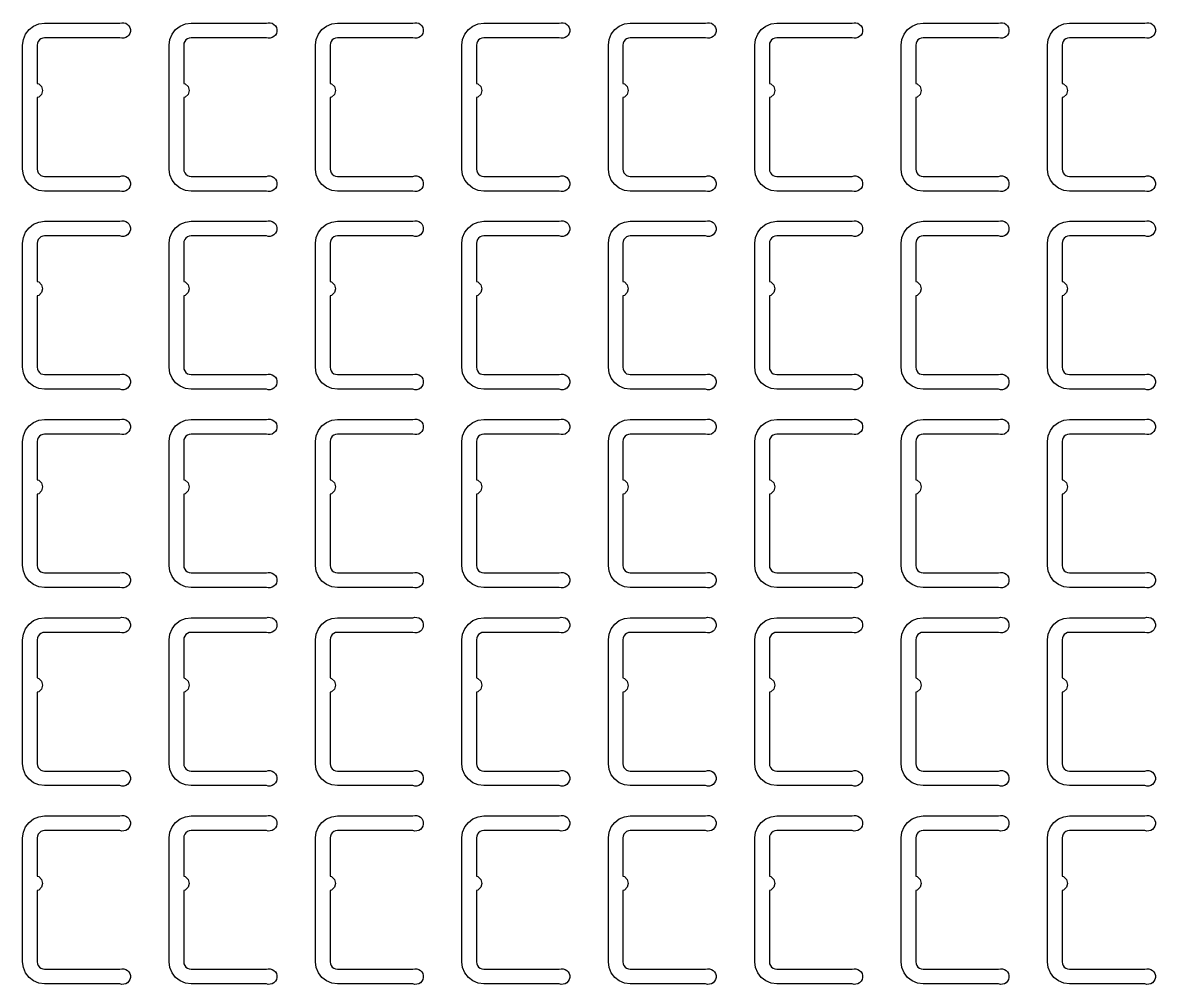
# Model space of a CAD drawing. Extents: x 11 to 212, y 11 to 212.
# Drawn here: x 107.91 to 121.56, y 61.22 to 72.81 of the extents above; entities that cross this region are included whole.
import ezdxf

# ---------------------------------------------------------------- set-up
doc = ezdxf.new("R2010")
doc.units = 0
doc.layers.add('L4', color=7, linetype='continuous')

msp = doc.modelspace()

# ---------------------------------------------------------------- linework, layer by layer
at = {"layer": 'L4'}
for points in [[(109.079, 70.959), (109.103, 70.964), (109.127, 70.964), (109.15, 70.957), (109.17, 70.944), (109.187, 70.927), (109.199, 70.906), (109.205, 70.883), (109.205, 70.859), (109.199, 70.835), (109.187, 70.814), (109.17, 70.797), (109.15, 70.784), (109.127, 70.778), (109.103, 70.777), (109.079, 70.782), (108.171, 70.782), (108.102, 70.791), (108.038, 70.818), (107.983, 70.86), (107.941, 70.915), (107.915, 70.979), (107.906, 71.047), (107.906, 72.541), (107.915, 72.61), (107.941, 72.674), (107.983, 72.728), (108.038, 72.77), (108.102, 72.797), (108.171, 72.806), (109.079, 72.806), (109.103, 72.811), (109.127, 72.811), (109.15, 72.804), (109.17, 72.791), (109.187, 72.774), (109.199, 72.753), (109.205, 72.73), (109.205, 72.706), (109.199, 72.682), (109.187, 72.661), (109.17, 72.644), (109.15, 72.632), (109.127, 72.625), (109.103, 72.624), (109.079, 72.629), (108.171, 72.629), (108.148, 72.626), (108.126, 72.618), (108.108, 72.604), (108.094, 72.585), (108.085, 72.564), (108.082, 72.541), (108.082, 72.08), (108.1, 72.076), (108.134, 72.041), (108.147, 71.994), (108.134, 71.947), (108.1, 71.913), (108.082, 71.908), (108.082, 71.047), (108.085, 71.024), (108.094, 71.003), (108.108, 70.985), (108.126, 70.971), (108.148, 70.962), (108.171, 70.959)], [(110.844, 70.959), (110.867, 70.964), (110.891, 70.964), (110.914, 70.957), (110.935, 70.944), (110.952, 70.927), (110.964, 70.906), (110.97, 70.883), (110.97, 70.859), (110.964, 70.835), (110.952, 70.814), (110.935, 70.797), (110.914, 70.784), (110.891, 70.778), (110.867, 70.777), (110.844, 70.782), (109.935, 70.782), (109.867, 70.791), (109.803, 70.818), (109.748, 70.86), (109.706, 70.915), (109.68, 70.979), (109.671, 71.047), (109.671, 72.541), (109.68, 72.61), (109.706, 72.674), (109.748, 72.728), (109.803, 72.77), (109.867, 72.797), (109.935, 72.806), (110.844, 72.806), (110.867, 72.811), (110.891, 72.811), (110.914, 72.804), (110.935, 72.791), (110.952, 72.774), (110.964, 72.753), (110.97, 72.73), (110.97, 72.706), (110.964, 72.682), (110.952, 72.661), (110.935, 72.644), (110.914, 72.632), (110.891, 72.625), (110.867, 72.624), (110.844, 72.629), (109.935, 72.629), (109.912, 72.626), (109.891, 72.618), (109.873, 72.604), (109.859, 72.585), (109.85, 72.564), (109.847, 72.541), (109.847, 72.08), (109.865, 72.076), (109.899, 72.041), (109.912, 71.994), (109.899, 71.947), (109.865, 71.913), (109.847, 71.908), (109.847, 71.047), (109.85, 71.024), (109.859, 71.003), (109.873, 70.985), (109.891, 70.971), (109.912, 70.962), (109.935, 70.959)], [(112.608, 70.959), (112.632, 70.964), (112.656, 70.964), (112.679, 70.957), (112.7, 70.944), (112.717, 70.927), (112.728, 70.906), (112.735, 70.883), (112.735, 70.859), (112.728, 70.835), (112.717, 70.814), (112.7, 70.797), (112.679, 70.784), (112.656, 70.778), (112.632, 70.777), (112.608, 70.782), (111.7, 70.782), (111.631, 70.791), (111.568, 70.818), (111.513, 70.86), (111.471, 70.915), (111.444, 70.979), (111.435, 71.047), (111.435, 72.541), (111.444, 72.61), (111.471, 72.674), (111.513, 72.728), (111.568, 72.77), (111.631, 72.797), (111.7, 72.806), (112.608, 72.806), (112.632, 72.811), (112.656, 72.811), (112.679, 72.804), (112.7, 72.791), (112.717, 72.774), (112.728, 72.753), (112.735, 72.73), (112.735, 72.706), (112.728, 72.682), (112.717, 72.661), (112.7, 72.644), (112.679, 72.632), (112.656, 72.625), (112.632, 72.624), (112.608, 72.629), (111.7, 72.629), (111.677, 72.626), (111.656, 72.618), (111.638, 72.604), (111.624, 72.585), (111.615, 72.564), (111.612, 72.541), (111.612, 72.08), (111.629, 72.076), (111.664, 72.041), (111.676, 71.994), (111.664, 71.947), (111.629, 71.913), (111.612, 71.908), (111.612, 71.047), (111.615, 71.024), (111.624, 71.003), (111.638, 70.985), (111.656, 70.971), (111.677, 70.962), (111.7, 70.959)], [(114.373, 70.959), (114.397, 70.964), (114.421, 70.964), (114.444, 70.957), (114.464, 70.944), (114.481, 70.927), (114.493, 70.906), (114.499, 70.883), (114.499, 70.859), (114.493, 70.835), (114.481, 70.814), (114.464, 70.797), (114.444, 70.784), (114.421, 70.778), (114.397, 70.777), (114.373, 70.782), (113.465, 70.782), (113.396, 70.791), (113.332, 70.818), (113.278, 70.86), (113.235, 70.915), (113.209, 70.979), (113.2, 71.047), (113.2, 72.541), (113.209, 72.61), (113.235, 72.674), (113.278, 72.728), (113.332, 72.77), (113.396, 72.797), (113.465, 72.806), (114.373, 72.806), (114.397, 72.811), (114.421, 72.811), (114.444, 72.804), (114.464, 72.791), (114.481, 72.774), (114.493, 72.753), (114.499, 72.73), (114.499, 72.706), (114.493, 72.682), (114.481, 72.661), (114.464, 72.644), (114.444, 72.632), (114.421, 72.625), (114.397, 72.624), (114.373, 72.629), (113.465, 72.629), (113.442, 72.626), (113.421, 72.618), (113.402, 72.604), (113.388, 72.585), (113.379, 72.564), (113.376, 72.541), (113.376, 72.08), (113.394, 72.076), (113.429, 72.041), (113.441, 71.994), (113.429, 71.947), (113.394, 71.913), (113.376, 71.908), (113.376, 71.047), (113.379, 71.024), (113.388, 71.003), (113.402, 70.985), (113.421, 70.971), (113.442, 70.962), (113.465, 70.959)], [(116.138, 70.959), (116.161, 70.964), (116.185, 70.964), (116.209, 70.957), (116.229, 70.944), (116.246, 70.927), (116.258, 70.906), (116.264, 70.883), (116.264, 70.859), (116.258, 70.835), (116.246, 70.814), (116.229, 70.797), (116.209, 70.784), (116.185, 70.778), (116.161, 70.777), (116.138, 70.782), (115.229, 70.782), (115.161, 70.791), (115.097, 70.818), (115.042, 70.86), (115, 70.915), (114.974, 70.979), (114.965, 71.047), (114.965, 72.541), (114.974, 72.61), (115, 72.674), (115.042, 72.728), (115.097, 72.77), (115.161, 72.797), (115.229, 72.806), (116.138, 72.806), (116.161, 72.811), (116.185, 72.811), (116.209, 72.804), (116.229, 72.791), (116.246, 72.774), (116.258, 72.753), (116.264, 72.73), (116.264, 72.706), (116.258, 72.682), (116.246, 72.661), (116.229, 72.644), (116.209, 72.632), (116.185, 72.625), (116.161, 72.624), (116.138, 72.629), (115.229, 72.629), (115.207, 72.626), (115.185, 72.618), (115.167, 72.604), (115.153, 72.585), (115.144, 72.564), (115.141, 72.541), (115.141, 72.08), (115.159, 72.076), (115.193, 72.041), (115.206, 71.994), (115.193, 71.947), (115.159, 71.913), (115.141, 71.908), (115.141, 71.047), (115.144, 71.024), (115.153, 71.003), (115.167, 70.985), (115.185, 70.971), (115.207, 70.962), (115.229, 70.959)], [(117.903, 70.959), (117.926, 70.964), (117.95, 70.964), (117.973, 70.957), (117.994, 70.944), (118.011, 70.927), (118.023, 70.906), (118.029, 70.883), (118.029, 70.859), (118.023, 70.835), (118.011, 70.814), (117.994, 70.797), (117.973, 70.784), (117.95, 70.778), (117.926, 70.777), (117.903, 70.782), (116.994, 70.782), (116.926, 70.791), (116.862, 70.818), (116.807, 70.86), (116.765, 70.915), (116.738, 70.979), (116.729, 71.047), (116.729, 72.541), (116.738, 72.61), (116.765, 72.674), (116.807, 72.728), (116.862, 72.77), (116.926, 72.797), (116.994, 72.806), (117.903, 72.806), (117.926, 72.811), (117.95, 72.811), (117.973, 72.804), (117.994, 72.791), (118.011, 72.774), (118.023, 72.753), (118.029, 72.73), (118.029, 72.706), (118.023, 72.682), (118.011, 72.661), (117.994, 72.644), (117.973, 72.632), (117.95, 72.625), (117.926, 72.624), (117.903, 72.629), (116.994, 72.629), (116.971, 72.626), (116.95, 72.618), (116.932, 72.604), (116.918, 72.585), (116.909, 72.564), (116.906, 72.541), (116.906, 72.08), (116.924, 72.076), (116.958, 72.041), (116.971, 71.994), (116.958, 71.947), (116.924, 71.913), (116.906, 71.908), (116.906, 71.047), (116.909, 71.024), (116.918, 71.003), (116.932, 70.985), (116.95, 70.971), (116.971, 70.962), (116.994, 70.959)], [(119.667, 70.959), (119.691, 70.964), (119.715, 70.964), (119.738, 70.957), (119.759, 70.944), (119.775, 70.927), (119.787, 70.906), (119.793, 70.883), (119.793, 70.859), (119.787, 70.835), (119.775, 70.814), (119.759, 70.797), (119.738, 70.784), (119.715, 70.778), (119.691, 70.777), (119.667, 70.782), (118.759, 70.782), (118.69, 70.791), (118.626, 70.818), (118.572, 70.86), (118.53, 70.915), (118.503, 70.979), (118.494, 71.047), (118.494, 72.541), (118.503, 72.61), (118.53, 72.674), (118.572, 72.728), (118.626, 72.77), (118.69, 72.797), (118.759, 72.806), (119.667, 72.806), (119.691, 72.811), (119.715, 72.811), (119.738, 72.804), (119.759, 72.791), (119.775, 72.774), (119.787, 72.753), (119.793, 72.73), (119.793, 72.706), (119.787, 72.682), (119.775, 72.661), (119.759, 72.644), (119.738, 72.632), (119.715, 72.625), (119.691, 72.624), (119.667, 72.629), (118.759, 72.629), (118.736, 72.626), (118.715, 72.618), (118.696, 72.604), (118.682, 72.585), (118.674, 72.564), (118.671, 72.541), (118.671, 72.08), (118.688, 72.076), (118.723, 72.041), (118.735, 71.994), (118.723, 71.947), (118.688, 71.913), (118.671, 71.908), (118.671, 71.047), (118.674, 71.024), (118.682, 71.003), (118.696, 70.985), (118.715, 70.971), (118.736, 70.962), (118.759, 70.959)], [(121.432, 70.959), (121.455, 70.964), (121.48, 70.964), (121.503, 70.957), (121.523, 70.944), (121.54, 70.927), (121.552, 70.906), (121.558, 70.883), (121.558, 70.859), (121.552, 70.835), (121.54, 70.814), (121.523, 70.797), (121.503, 70.784), (121.48, 70.778), (121.455, 70.777), (121.432, 70.782), (120.524, 70.782), (120.455, 70.791), (120.391, 70.818), (120.336, 70.86), (120.294, 70.915), (120.268, 70.979), (120.259, 71.047), (120.259, 72.541), (120.268, 72.61), (120.294, 72.674), (120.336, 72.728), (120.391, 72.77), (120.455, 72.797), (120.524, 72.806), (121.432, 72.806), (121.455, 72.811), (121.48, 72.811), (121.503, 72.804), (121.523, 72.791), (121.54, 72.774), (121.552, 72.753), (121.558, 72.73), (121.558, 72.706), (121.552, 72.682), (121.54, 72.661), (121.523, 72.644), (121.503, 72.632), (121.48, 72.625), (121.455, 72.624), (121.432, 72.629), (120.524, 72.629), (120.501, 72.626), (120.479, 72.618), (120.461, 72.604), (120.447, 72.585), (120.438, 72.564), (120.435, 72.541), (120.435, 72.08), (120.453, 72.076), (120.487, 72.041), (120.5, 71.994), (120.487, 71.947), (120.453, 71.913), (120.435, 71.908), (120.435, 71.047), (120.438, 71.024), (120.447, 71.003), (120.461, 70.985), (120.479, 70.971), (120.501, 70.962), (120.524, 70.959)], [(109.079, 68.571), (109.103, 68.576), (109.127, 68.575), (109.15, 68.568), (109.17, 68.556), (109.187, 68.539), (109.199, 68.518), (109.205, 68.494), (109.205, 68.47), (109.199, 68.447), (109.187, 68.426), (109.17, 68.409), (109.15, 68.396), (109.127, 68.389), (109.103, 68.389), (109.079, 68.394), (108.171, 68.394), (108.102, 68.403), (108.038, 68.43), (107.983, 68.472), (107.941, 68.526), (107.915, 68.59), (107.906, 68.659), (107.906, 70.153), (107.915, 70.221), (107.941, 70.285), (107.983, 70.34), (108.038, 70.382), (108.102, 70.409), (108.171, 70.418), (109.079, 70.418), (109.103, 70.423), (109.127, 70.422), (109.15, 70.416), (109.17, 70.403), (109.187, 70.386), (109.199, 70.365), (109.205, 70.341), (109.205, 70.317), (109.199, 70.294), (109.187, 70.273), (109.17, 70.256), (109.15, 70.243), (109.127, 70.236), (109.103, 70.236), (109.079, 70.241), (108.171, 70.241), (108.148, 70.238), (108.126, 70.229), (108.108, 70.215), (108.094, 70.197), (108.085, 70.176), (108.082, 70.153), (108.082, 69.692), (108.1, 69.687), (108.134, 69.653), (108.147, 69.606), (108.134, 69.559), (108.1, 69.524), (108.082, 69.52), (108.082, 68.659), (108.085, 68.636), (108.094, 68.615), (108.108, 68.596), (108.126, 68.582), (108.148, 68.574), (108.171, 68.571)], [(110.844, 68.571), (110.867, 68.576), (110.891, 68.575), (110.914, 68.568), (110.935, 68.556), (110.952, 68.539), (110.964, 68.518), (110.97, 68.494), (110.97, 68.47), (110.964, 68.447), (110.952, 68.426), (110.935, 68.409), (110.914, 68.396), (110.891, 68.389), (110.867, 68.389), (110.844, 68.394), (109.935, 68.394), (109.867, 68.403), (109.803, 68.43), (109.748, 68.472), (109.706, 68.526), (109.68, 68.59), (109.671, 68.659), (109.671, 70.153), (109.68, 70.221), (109.706, 70.285), (109.748, 70.34), (109.803, 70.382), (109.867, 70.409), (109.935, 70.418), (110.844, 70.418), (110.867, 70.423), (110.891, 70.422), (110.914, 70.416), (110.935, 70.403), (110.952, 70.386), (110.964, 70.365), (110.97, 70.341), (110.97, 70.317), (110.964, 70.294), (110.952, 70.273), (110.935, 70.256), (110.914, 70.243), (110.891, 70.236), (110.867, 70.236), (110.844, 70.241), (109.935, 70.241), (109.912, 70.238), (109.891, 70.229), (109.873, 70.215), (109.859, 70.197), (109.85, 70.176), (109.847, 70.153), (109.847, 69.692), (109.865, 69.687), (109.899, 69.653), (109.912, 69.606), (109.899, 69.559), (109.865, 69.524), (109.847, 69.52), (109.847, 68.659), (109.85, 68.636), (109.859, 68.615), (109.873, 68.596), (109.891, 68.582), (109.912, 68.574), (109.935, 68.571)], [(112.608, 68.571), (112.632, 68.576), (112.656, 68.575), (112.679, 68.568), (112.7, 68.556), (112.717, 68.539), (112.728, 68.518), (112.735, 68.494), (112.735, 68.47), (112.728, 68.447), (112.717, 68.426), (112.7, 68.409), (112.679, 68.396), (112.656, 68.389), (112.632, 68.389), (112.608, 68.394), (111.7, 68.394), (111.631, 68.403), (111.568, 68.43), (111.513, 68.472), (111.471, 68.526), (111.444, 68.59), (111.435, 68.659), (111.435, 70.153), (111.444, 70.221), (111.471, 70.285), (111.513, 70.34), (111.568, 70.382), (111.631, 70.409), (111.7, 70.418), (112.608, 70.418), (112.632, 70.423), (112.656, 70.422), (112.679, 70.416), (112.7, 70.403), (112.717, 70.386), (112.728, 70.365), (112.735, 70.341), (112.735, 70.317), (112.728, 70.294), (112.717, 70.273), (112.7, 70.256), (112.679, 70.243), (112.656, 70.236), (112.632, 70.236), (112.608, 70.241), (111.7, 70.241), (111.677, 70.238), (111.656, 70.229), (111.638, 70.215), (111.624, 70.197), (111.615, 70.176), (111.612, 70.153), (111.612, 69.692), (111.629, 69.687), (111.664, 69.653), (111.676, 69.606), (111.664, 69.559), (111.629, 69.524), (111.612, 69.52), (111.612, 68.659), (111.615, 68.636), (111.624, 68.615), (111.638, 68.596), (111.656, 68.582), (111.677, 68.574), (111.7, 68.571)], [(114.373, 68.571), (114.397, 68.576), (114.421, 68.575), (114.444, 68.568), (114.464, 68.556), (114.481, 68.539), (114.493, 68.518), (114.499, 68.494), (114.499, 68.47), (114.493, 68.447), (114.481, 68.426), (114.464, 68.409), (114.444, 68.396), (114.421, 68.389), (114.397, 68.389), (114.373, 68.394), (113.465, 68.394), (113.396, 68.403), (113.332, 68.43), (113.278, 68.472), (113.235, 68.526), (113.209, 68.59), (113.2, 68.659), (113.2, 70.153), (113.209, 70.221), (113.235, 70.285), (113.278, 70.34), (113.332, 70.382), (113.396, 70.409), (113.465, 70.418), (114.373, 70.418), (114.397, 70.423), (114.421, 70.422), (114.444, 70.416), (114.464, 70.403), (114.481, 70.386), (114.493, 70.365), (114.499, 70.341), (114.499, 70.317), (114.493, 70.294), (114.481, 70.273), (114.464, 70.256), (114.444, 70.243), (114.421, 70.236), (114.397, 70.236), (114.373, 70.241), (113.465, 70.241), (113.442, 70.238), (113.421, 70.229), (113.402, 70.215), (113.388, 70.197), (113.379, 70.176), (113.376, 70.153), (113.376, 69.692), (113.394, 69.687), (113.429, 69.653), (113.441, 69.606), (113.429, 69.559), (113.394, 69.524), (113.376, 69.52), (113.376, 68.659), (113.379, 68.636), (113.388, 68.615), (113.402, 68.596), (113.421, 68.582), (113.442, 68.574), (113.465, 68.571)], [(116.138, 68.571), (116.161, 68.576), (116.185, 68.575), (116.209, 68.568), (116.229, 68.556), (116.246, 68.539), (116.258, 68.518), (116.264, 68.494), (116.264, 68.47), (116.258, 68.447), (116.246, 68.426), (116.229, 68.409), (116.209, 68.396), (116.185, 68.389), (116.161, 68.389), (116.138, 68.394), (115.229, 68.394), (115.161, 68.403), (115.097, 68.43), (115.042, 68.472), (115, 68.526), (114.974, 68.59), (114.965, 68.659), (114.965, 70.153), (114.974, 70.221), (115, 70.285), (115.042, 70.34), (115.097, 70.382), (115.161, 70.409), (115.229, 70.418), (116.138, 70.418), (116.161, 70.423), (116.185, 70.422), (116.209, 70.416), (116.229, 70.403), (116.246, 70.386), (116.258, 70.365), (116.264, 70.341), (116.264, 70.317), (116.258, 70.294), (116.246, 70.273), (116.229, 70.256), (116.209, 70.243), (116.185, 70.236), (116.161, 70.236), (116.138, 70.241), (115.229, 70.241), (115.207, 70.238), (115.185, 70.229), (115.167, 70.215), (115.153, 70.197), (115.144, 70.176), (115.141, 70.153), (115.141, 69.692), (115.159, 69.687), (115.193, 69.653), (115.206, 69.606), (115.193, 69.559), (115.159, 69.524), (115.141, 69.52), (115.141, 68.659), (115.144, 68.636), (115.153, 68.615), (115.167, 68.596), (115.185, 68.582), (115.207, 68.574), (115.229, 68.571)], [(117.903, 68.571), (117.926, 68.576), (117.95, 68.575), (117.973, 68.568), (117.994, 68.556), (118.011, 68.539), (118.023, 68.518), (118.029, 68.494), (118.029, 68.47), (118.023, 68.447), (118.011, 68.426), (117.994, 68.409), (117.973, 68.396), (117.95, 68.389), (117.926, 68.389), (117.903, 68.394), (116.994, 68.394), (116.926, 68.403), (116.862, 68.43), (116.807, 68.472), (116.765, 68.526), (116.738, 68.59), (116.729, 68.659), (116.729, 70.153), (116.738, 70.221), (116.765, 70.285), (116.807, 70.34), (116.862, 70.382), (116.926, 70.409), (116.994, 70.418), (117.903, 70.418), (117.926, 70.423), (117.95, 70.422), (117.973, 70.416), (117.994, 70.403), (118.011, 70.386), (118.023, 70.365), (118.029, 70.341), (118.029, 70.317), (118.023, 70.294), (118.011, 70.273), (117.994, 70.256), (117.973, 70.243), (117.95, 70.236), (117.926, 70.236), (117.903, 70.241), (116.994, 70.241), (116.971, 70.238), (116.95, 70.229), (116.932, 70.215), (116.918, 70.197), (116.909, 70.176), (116.906, 70.153), (116.906, 69.692), (116.924, 69.687), (116.958, 69.653), (116.971, 69.606), (116.958, 69.559), (116.924, 69.524), (116.906, 69.52), (116.906, 68.659), (116.909, 68.636), (116.918, 68.615), (116.932, 68.596), (116.95, 68.582), (116.971, 68.574), (116.994, 68.571)], [(119.667, 68.571), (119.691, 68.576), (119.715, 68.575), (119.738, 68.568), (119.759, 68.556), (119.775, 68.539), (119.787, 68.518), (119.793, 68.494), (119.793, 68.47), (119.787, 68.447), (119.775, 68.426), (119.759, 68.409), (119.738, 68.396), (119.715, 68.389), (119.691, 68.389), (119.667, 68.394), (118.759, 68.394), (118.69, 68.403), (118.626, 68.43), (118.572, 68.472), (118.53, 68.526), (118.503, 68.59), (118.494, 68.659), (118.494, 70.153), (118.503, 70.221), (118.53, 70.285), (118.572, 70.34), (118.626, 70.382), (118.69, 70.409), (118.759, 70.418), (119.667, 70.418), (119.691, 70.423), (119.715, 70.422), (119.738, 70.416), (119.759, 70.403), (119.775, 70.386), (119.787, 70.365), (119.793, 70.341), (119.793, 70.317), (119.787, 70.294), (119.775, 70.273), (119.759, 70.256), (119.738, 70.243), (119.715, 70.236), (119.691, 70.236), (119.667, 70.241), (118.759, 70.241), (118.736, 70.238), (118.715, 70.229), (118.696, 70.215), (118.682, 70.197), (118.674, 70.176), (118.671, 70.153), (118.671, 69.692), (118.688, 69.687), (118.723, 69.653), (118.735, 69.606), (118.723, 69.559), (118.688, 69.524), (118.671, 69.52), (118.671, 68.659), (118.674, 68.636), (118.682, 68.615), (118.696, 68.596), (118.715, 68.582), (118.736, 68.574), (118.759, 68.571)], [(121.432, 68.571), (121.455, 68.576), (121.48, 68.575), (121.503, 68.568), (121.523, 68.556), (121.54, 68.539), (121.552, 68.518), (121.558, 68.494), (121.558, 68.47), (121.552, 68.447), (121.54, 68.426), (121.523, 68.409), (121.503, 68.396), (121.48, 68.389), (121.455, 68.389), (121.432, 68.394), (120.524, 68.394), (120.455, 68.403), (120.391, 68.43), (120.336, 68.472), (120.294, 68.526), (120.268, 68.59), (120.259, 68.659), (120.259, 70.153), (120.268, 70.221), (120.294, 70.285), (120.336, 70.34), (120.391, 70.382), (120.455, 70.409), (120.524, 70.418), (121.432, 70.418), (121.455, 70.423), (121.48, 70.422), (121.503, 70.416), (121.523, 70.403), (121.54, 70.386), (121.552, 70.365), (121.558, 70.341), (121.558, 70.317), (121.552, 70.294), (121.54, 70.273), (121.523, 70.256), (121.503, 70.243), (121.48, 70.236), (121.455, 70.236), (121.432, 70.241), (120.524, 70.241), (120.501, 70.238), (120.479, 70.229), (120.461, 70.215), (120.447, 70.197), (120.438, 70.176), (120.435, 70.153), (120.435, 69.692), (120.453, 69.687), (120.487, 69.653), (120.5, 69.606), (120.487, 69.559), (120.453, 69.524), (120.435, 69.52), (120.435, 68.659), (120.438, 68.636), (120.447, 68.615), (120.461, 68.596), (120.479, 68.582), (120.501, 68.574), (120.524, 68.571)], [(109.079, 66.182), (109.103, 66.188), (109.127, 66.187), (109.15, 66.18), (109.17, 66.168), (109.187, 66.15), (109.199, 66.129), (109.205, 66.106), (109.205, 66.082), (109.199, 66.059), (109.187, 66.038), (109.17, 66.02), (109.15, 66.008), (109.127, 66.001), (109.103, 66), (109.079, 66.006), (108.171, 66.006), (108.102, 66.015), (108.038, 66.041), (107.983, 66.083), (107.941, 66.138), (107.915, 66.202), (107.906, 66.271), (107.906, 67.765), (107.915, 67.833), (107.941, 67.897), (107.983, 67.952), (108.038, 67.994), (108.102, 68.02), (108.171, 68.029), (109.079, 68.029), (109.103, 68.035), (109.127, 68.034), (109.15, 68.027), (109.17, 68.015), (109.187, 67.998), (109.199, 67.977), (109.205, 67.953), (109.205, 67.929), (109.199, 67.906), (109.187, 67.885), (109.17, 67.868), (109.15, 67.855), (109.127, 67.848), (109.103, 67.848), (109.079, 67.853), (108.171, 67.853), (108.148, 67.85), (108.126, 67.841), (108.108, 67.827), (108.094, 67.809), (108.085, 67.788), (108.082, 67.765), (108.082, 67.304), (108.1, 67.299), (108.134, 67.265), (108.147, 67.218), (108.134, 67.171), (108.1, 67.136), (108.082, 67.131), (108.082, 66.271), (108.085, 66.248), (108.094, 66.226), (108.108, 66.208), (108.126, 66.194), (108.148, 66.185), (108.171, 66.182)], [(110.844, 66.182), (110.867, 66.188), (110.891, 66.187), (110.914, 66.18), (110.935, 66.168), (110.952, 66.15), (110.964, 66.129), (110.97, 66.106), (110.97, 66.082), (110.964, 66.059), (110.952, 66.038), (110.935, 66.02), (110.914, 66.008), (110.891, 66.001), (110.867, 66), (110.844, 66.006), (109.935, 66.006), (109.867, 66.015), (109.803, 66.041), (109.748, 66.083), (109.706, 66.138), (109.68, 66.202), (109.671, 66.271), (109.671, 67.765), (109.68, 67.833), (109.706, 67.897), (109.748, 67.952), (109.803, 67.994), (109.867, 68.02), (109.935, 68.029), (110.844, 68.029), (110.867, 68.035), (110.891, 68.034), (110.914, 68.027), (110.935, 68.015), (110.952, 67.998), (110.964, 67.977), (110.97, 67.953), (110.97, 67.929), (110.964, 67.906), (110.952, 67.885), (110.935, 67.868), (110.914, 67.855), (110.891, 67.848), (110.867, 67.848), (110.844, 67.853), (109.935, 67.853), (109.912, 67.85), (109.891, 67.841), (109.873, 67.827), (109.859, 67.809), (109.85, 67.788), (109.847, 67.765), (109.847, 67.304), (109.865, 67.299), (109.899, 67.265), (109.912, 67.218), (109.899, 67.171), (109.865, 67.136), (109.847, 67.131), (109.847, 66.271), (109.85, 66.248), (109.859, 66.226), (109.873, 66.208), (109.891, 66.194), (109.912, 66.185), (109.935, 66.182)], [(112.608, 66.182), (112.632, 66.188), (112.656, 66.187), (112.679, 66.18), (112.7, 66.168), (112.717, 66.15), (112.728, 66.129), (112.735, 66.106), (112.735, 66.082), (112.728, 66.059), (112.717, 66.038), (112.7, 66.02), (112.679, 66.008), (112.656, 66.001), (112.632, 66), (112.608, 66.006), (111.7, 66.006), (111.631, 66.015), (111.568, 66.041), (111.513, 66.083), (111.471, 66.138), (111.444, 66.202), (111.435, 66.271), (111.435, 67.765), (111.444, 67.833), (111.471, 67.897), (111.513, 67.952), (111.568, 67.994), (111.631, 68.02), (111.7, 68.029), (112.608, 68.029), (112.632, 68.035), (112.656, 68.034), (112.679, 68.027), (112.7, 68.015), (112.717, 67.998), (112.728, 67.977), (112.735, 67.953), (112.735, 67.929), (112.728, 67.906), (112.717, 67.885), (112.7, 67.868), (112.679, 67.855), (112.656, 67.848), (112.632, 67.848), (112.608, 67.853), (111.7, 67.853), (111.677, 67.85), (111.656, 67.841), (111.638, 67.827), (111.624, 67.809), (111.615, 67.788), (111.612, 67.765), (111.612, 67.304), (111.629, 67.299), (111.664, 67.265), (111.676, 67.218), (111.664, 67.171), (111.629, 67.136), (111.612, 67.131), (111.612, 66.271), (111.615, 66.248), (111.624, 66.226), (111.638, 66.208), (111.656, 66.194), (111.677, 66.185), (111.7, 66.182)], [(114.373, 66.182), (114.397, 66.188), (114.421, 66.187), (114.444, 66.18), (114.464, 66.168), (114.481, 66.15), (114.493, 66.129), (114.499, 66.106), (114.499, 66.082), (114.493, 66.059), (114.481, 66.038), (114.464, 66.02), (114.444, 66.008), (114.421, 66.001), (114.397, 66), (114.373, 66.006), (113.465, 66.006), (113.396, 66.015), (113.332, 66.041), (113.278, 66.083), (113.235, 66.138), (113.209, 66.202), (113.2, 66.271), (113.2, 67.765), (113.209, 67.833), (113.235, 67.897), (113.278, 67.952), (113.332, 67.994), (113.396, 68.02), (113.465, 68.029), (114.373, 68.029), (114.397, 68.035), (114.421, 68.034), (114.444, 68.027), (114.464, 68.015), (114.481, 67.998), (114.493, 67.977), (114.499, 67.953), (114.499, 67.929), (114.493, 67.906), (114.481, 67.885), (114.464, 67.868), (114.444, 67.855), (114.421, 67.848), (114.397, 67.848), (114.373, 67.853), (113.465, 67.853), (113.442, 67.85), (113.421, 67.841), (113.402, 67.827), (113.388, 67.809), (113.379, 67.788), (113.376, 67.765), (113.376, 67.304), (113.394, 67.299), (113.429, 67.265), (113.441, 67.218), (113.429, 67.171), (113.394, 67.136), (113.376, 67.131), (113.376, 66.271), (113.379, 66.248), (113.388, 66.226), (113.402, 66.208), (113.421, 66.194), (113.442, 66.185), (113.465, 66.182)], [(116.138, 66.182), (116.161, 66.188), (116.185, 66.187), (116.209, 66.18), (116.229, 66.168), (116.246, 66.15), (116.258, 66.129), (116.264, 66.106), (116.264, 66.082), (116.258, 66.059), (116.246, 66.038), (116.229, 66.02), (116.209, 66.008), (116.185, 66.001), (116.161, 66), (116.138, 66.006), (115.229, 66.006), (115.161, 66.015), (115.097, 66.041), (115.042, 66.083), (115, 66.138), (114.974, 66.202), (114.965, 66.271), (114.965, 67.765), (114.974, 67.833), (115, 67.897), (115.042, 67.952), (115.097, 67.994), (115.161, 68.02), (115.229, 68.029), (116.138, 68.029), (116.161, 68.035), (116.185, 68.034), (116.209, 68.027), (116.229, 68.015), (116.246, 67.998), (116.258, 67.977), (116.264, 67.953), (116.264, 67.929), (116.258, 67.906), (116.246, 67.885), (116.229, 67.868), (116.209, 67.855), (116.185, 67.848), (116.161, 67.848), (116.138, 67.853), (115.229, 67.853), (115.207, 67.85), (115.185, 67.841), (115.167, 67.827), (115.153, 67.809), (115.144, 67.788), (115.141, 67.765), (115.141, 67.304), (115.159, 67.299), (115.193, 67.265), (115.206, 67.218), (115.193, 67.171), (115.159, 67.136), (115.141, 67.131), (115.141, 66.271), (115.144, 66.248), (115.153, 66.226), (115.167, 66.208), (115.185, 66.194), (115.207, 66.185), (115.229, 66.182)], [(117.903, 66.182), (117.926, 66.188), (117.95, 66.187), (117.973, 66.18), (117.994, 66.168), (118.011, 66.15), (118.023, 66.129), (118.029, 66.106), (118.029, 66.082), (118.023, 66.059), (118.011, 66.038), (117.994, 66.02), (117.973, 66.008), (117.95, 66.001), (117.926, 66), (117.903, 66.006), (116.994, 66.006), (116.926, 66.015), (116.862, 66.041), (116.807, 66.083), (116.765, 66.138), (116.738, 66.202), (116.729, 66.271), (116.729, 67.765), (116.738, 67.833), (116.765, 67.897), (116.807, 67.952), (116.862, 67.994), (116.926, 68.02), (116.994, 68.029), (117.903, 68.029), (117.926, 68.035), (117.95, 68.034), (117.973, 68.027), (117.994, 68.015), (118.011, 67.998), (118.023, 67.977), (118.029, 67.953), (118.029, 67.929), (118.023, 67.906), (118.011, 67.885), (117.994, 67.868), (117.973, 67.855), (117.95, 67.848), (117.926, 67.848), (117.903, 67.853), (116.994, 67.853), (116.971, 67.85), (116.95, 67.841), (116.932, 67.827), (116.918, 67.809), (116.909, 67.788), (116.906, 67.765), (116.906, 67.304), (116.924, 67.299), (116.958, 67.265), (116.971, 67.218), (116.958, 67.171), (116.924, 67.136), (116.906, 67.131), (116.906, 66.271), (116.909, 66.248), (116.918, 66.226), (116.932, 66.208), (116.95, 66.194), (116.971, 66.185), (116.994, 66.182)], [(119.667, 66.182), (119.691, 66.188), (119.715, 66.187), (119.738, 66.18), (119.759, 66.168), (119.775, 66.15), (119.787, 66.129), (119.793, 66.106), (119.793, 66.082), (119.787, 66.059), (119.775, 66.038), (119.759, 66.02), (119.738, 66.008), (119.715, 66.001), (119.691, 66), (119.667, 66.006), (118.759, 66.006), (118.69, 66.015), (118.626, 66.041), (118.572, 66.083), (118.53, 66.138), (118.503, 66.202), (118.494, 66.271), (118.494, 67.765), (118.503, 67.833), (118.53, 67.897), (118.572, 67.952), (118.626, 67.994), (118.69, 68.02), (118.759, 68.029), (119.667, 68.029), (119.691, 68.035), (119.715, 68.034), (119.738, 68.027), (119.759, 68.015), (119.775, 67.998), (119.787, 67.977), (119.793, 67.953), (119.793, 67.929), (119.787, 67.906), (119.775, 67.885), (119.759, 67.868), (119.738, 67.855), (119.715, 67.848), (119.691, 67.848), (119.667, 67.853), (118.759, 67.853), (118.736, 67.85), (118.715, 67.841), (118.696, 67.827), (118.682, 67.809), (118.674, 67.788), (118.671, 67.765), (118.671, 67.304), (118.688, 67.299), (118.723, 67.265), (118.735, 67.218), (118.723, 67.171), (118.688, 67.136), (118.671, 67.131), (118.671, 66.271), (118.674, 66.248), (118.682, 66.226), (118.696, 66.208), (118.715, 66.194), (118.736, 66.185), (118.759, 66.182)], [(121.432, 66.182), (121.455, 66.188), (121.48, 66.187), (121.503, 66.18), (121.523, 66.168), (121.54, 66.15), (121.552, 66.129), (121.558, 66.106), (121.558, 66.082), (121.552, 66.059), (121.54, 66.038), (121.523, 66.02), (121.503, 66.008), (121.48, 66.001), (121.455, 66), (121.432, 66.006), (120.524, 66.006), (120.455, 66.015), (120.391, 66.041), (120.336, 66.083), (120.294, 66.138), (120.268, 66.202), (120.259, 66.271), (120.259, 67.765), (120.268, 67.833), (120.294, 67.897), (120.336, 67.952), (120.391, 67.994), (120.455, 68.02), (120.524, 68.029), (121.432, 68.029), (121.455, 68.035), (121.48, 68.034), (121.503, 68.027), (121.523, 68.015), (121.54, 67.998), (121.552, 67.977), (121.558, 67.953), (121.558, 67.929), (121.552, 67.906), (121.54, 67.885), (121.523, 67.868), (121.503, 67.855), (121.48, 67.848), (121.455, 67.848), (121.432, 67.853), (120.524, 67.853), (120.501, 67.85), (120.479, 67.841), (120.461, 67.827), (120.447, 67.809), (120.438, 67.788), (120.435, 67.765), (120.435, 67.304), (120.453, 67.299), (120.487, 67.265), (120.5, 67.218), (120.487, 67.171), (120.453, 67.136), (120.435, 67.131), (120.435, 66.271), (120.438, 66.248), (120.447, 66.226), (120.461, 66.208), (120.479, 66.194), (120.501, 66.185), (120.524, 66.182)], [(109.079, 63.794), (109.103, 63.8), (109.127, 63.799), (109.15, 63.792), (109.17, 63.78), (109.187, 63.762), (109.199, 63.741), (109.205, 63.718), (109.205, 63.694), (109.199, 63.671), (109.187, 63.65), (109.17, 63.632), (109.15, 63.62), (109.127, 63.613), (109.103, 63.612), (109.079, 63.618), (108.171, 63.618), (108.102, 63.627), (108.038, 63.653), (107.983, 63.695), (107.941, 63.75), (107.915, 63.814), (107.906, 63.882), (107.906, 65.376), (107.915, 65.445), (107.941, 65.509), (107.983, 65.564), (108.038, 65.606), (108.102, 65.632), (108.171, 65.641), (109.079, 65.641), (109.103, 65.647), (109.127, 65.646), (109.15, 65.639), (109.17, 65.627), (109.187, 65.609), (109.199, 65.588), (109.205, 65.565), (109.205, 65.541), (109.199, 65.518), (109.187, 65.497), (109.17, 65.479), (109.15, 65.467), (109.127, 65.46), (109.103, 65.459), (109.079, 65.465), (108.171, 65.465), (108.148, 65.462), (108.126, 65.453), (108.108, 65.439), (108.094, 65.421), (108.085, 65.399), (108.082, 65.376), (108.082, 64.916), (108.1, 64.911), (108.134, 64.876), (108.147, 64.829), (108.134, 64.782), (108.1, 64.748), (108.082, 64.743), (108.082, 63.882), (108.085, 63.86), (108.094, 63.838), (108.108, 63.82), (108.126, 63.806), (108.148, 63.797), (108.171, 63.794)], [(110.844, 63.794), (110.867, 63.8), (110.891, 63.799), (110.914, 63.792), (110.935, 63.78), (110.952, 63.762), (110.964, 63.741), (110.97, 63.718), (110.97, 63.694), (110.964, 63.671), (110.952, 63.65), (110.935, 63.632), (110.914, 63.62), (110.891, 63.613), (110.867, 63.612), (110.844, 63.618), (109.935, 63.618), (109.867, 63.627), (109.803, 63.653), (109.748, 63.695), (109.706, 63.75), (109.68, 63.814), (109.671, 63.882), (109.671, 65.376), (109.68, 65.445), (109.706, 65.509), (109.748, 65.564), (109.803, 65.606), (109.867, 65.632), (109.935, 65.641), (110.844, 65.641), (110.867, 65.647), (110.891, 65.646), (110.914, 65.639), (110.935, 65.627), (110.952, 65.609), (110.964, 65.588), (110.97, 65.565), (110.97, 65.541), (110.964, 65.518), (110.952, 65.497), (110.935, 65.479), (110.914, 65.467), (110.891, 65.46), (110.867, 65.459), (110.844, 65.465), (109.935, 65.465), (109.912, 65.462), (109.891, 65.453), (109.873, 65.439), (109.859, 65.421), (109.85, 65.399), (109.847, 65.376), (109.847, 64.916), (109.865, 64.911), (109.899, 64.876), (109.912, 64.829), (109.899, 64.782), (109.865, 64.748), (109.847, 64.743), (109.847, 63.882), (109.85, 63.86), (109.859, 63.838), (109.873, 63.82), (109.891, 63.806), (109.912, 63.797), (109.935, 63.794)], [(112.608, 63.794), (112.632, 63.8), (112.656, 63.799), (112.679, 63.792), (112.7, 63.78), (112.717, 63.762), (112.728, 63.741), (112.735, 63.718), (112.735, 63.694), (112.728, 63.671), (112.717, 63.65), (112.7, 63.632), (112.679, 63.62), (112.656, 63.613), (112.632, 63.612), (112.608, 63.618), (111.7, 63.618), (111.631, 63.627), (111.568, 63.653), (111.513, 63.695), (111.471, 63.75), (111.444, 63.814), (111.435, 63.882), (111.435, 65.376), (111.444, 65.445), (111.471, 65.509), (111.513, 65.564), (111.568, 65.606), (111.631, 65.632), (111.7, 65.641), (112.608, 65.641), (112.632, 65.647), (112.656, 65.646), (112.679, 65.639), (112.7, 65.627), (112.717, 65.609), (112.728, 65.588), (112.735, 65.565), (112.735, 65.541), (112.728, 65.518), (112.717, 65.497), (112.7, 65.479), (112.679, 65.467), (112.656, 65.46), (112.632, 65.459), (112.608, 65.465), (111.7, 65.465), (111.677, 65.462), (111.656, 65.453), (111.638, 65.439), (111.624, 65.421), (111.615, 65.399), (111.612, 65.376), (111.612, 64.916), (111.629, 64.911), (111.664, 64.876), (111.676, 64.829), (111.664, 64.782), (111.629, 64.748), (111.612, 64.743), (111.612, 63.882), (111.615, 63.86), (111.624, 63.838), (111.638, 63.82), (111.656, 63.806), (111.677, 63.797), (111.7, 63.794)], [(114.373, 63.794), (114.397, 63.8), (114.421, 63.799), (114.444, 63.792), (114.464, 63.78), (114.481, 63.762), (114.493, 63.741), (114.499, 63.718), (114.499, 63.694), (114.493, 63.671), (114.481, 63.65), (114.464, 63.632), (114.444, 63.62), (114.421, 63.613), (114.397, 63.612), (114.373, 63.618), (113.465, 63.618), (113.396, 63.627), (113.332, 63.653), (113.278, 63.695), (113.235, 63.75), (113.209, 63.814), (113.2, 63.882), (113.2, 65.376), (113.209, 65.445), (113.235, 65.509), (113.278, 65.564), (113.332, 65.606), (113.396, 65.632), (113.465, 65.641), (114.373, 65.641), (114.397, 65.647), (114.421, 65.646), (114.444, 65.639), (114.464, 65.627), (114.481, 65.609), (114.493, 65.588), (114.499, 65.565), (114.499, 65.541), (114.493, 65.518), (114.481, 65.497), (114.464, 65.479), (114.444, 65.467), (114.421, 65.46), (114.397, 65.459), (114.373, 65.465), (113.465, 65.465), (113.442, 65.462), (113.421, 65.453), (113.402, 65.439), (113.388, 65.421), (113.379, 65.399), (113.376, 65.376), (113.376, 64.916), (113.394, 64.911), (113.429, 64.876), (113.441, 64.829), (113.429, 64.782), (113.394, 64.748), (113.376, 64.743), (113.376, 63.882), (113.379, 63.86), (113.388, 63.838), (113.402, 63.82), (113.421, 63.806), (113.442, 63.797), (113.465, 63.794)], [(116.138, 63.794), (116.161, 63.8), (116.185, 63.799), (116.209, 63.792), (116.229, 63.78), (116.246, 63.762), (116.258, 63.741), (116.264, 63.718), (116.264, 63.694), (116.258, 63.671), (116.246, 63.65), (116.229, 63.632), (116.209, 63.62), (116.185, 63.613), (116.161, 63.612), (116.138, 63.618), (115.229, 63.618), (115.161, 63.627), (115.097, 63.653), (115.042, 63.695), (115, 63.75), (114.974, 63.814), (114.965, 63.882), (114.965, 65.376), (114.974, 65.445), (115, 65.509), (115.042, 65.564), (115.097, 65.606), (115.161, 65.632), (115.229, 65.641), (116.138, 65.641), (116.161, 65.647), (116.185, 65.646), (116.209, 65.639), (116.229, 65.627), (116.246, 65.609), (116.258, 65.588), (116.264, 65.565), (116.264, 65.541), (116.258, 65.518), (116.246, 65.497), (116.229, 65.479), (116.209, 65.467), (116.185, 65.46), (116.161, 65.459), (116.138, 65.465), (115.229, 65.465), (115.207, 65.462), (115.185, 65.453), (115.167, 65.439), (115.153, 65.421), (115.144, 65.399), (115.141, 65.376), (115.141, 64.916), (115.159, 64.911), (115.193, 64.876), (115.206, 64.829), (115.193, 64.782), (115.159, 64.748), (115.141, 64.743), (115.141, 63.882), (115.144, 63.86), (115.153, 63.838), (115.167, 63.82), (115.185, 63.806), (115.207, 63.797), (115.229, 63.794)], [(117.903, 63.794), (117.926, 63.8), (117.95, 63.799), (117.973, 63.792), (117.994, 63.78), (118.011, 63.762), (118.023, 63.741), (118.029, 63.718), (118.029, 63.694), (118.023, 63.671), (118.011, 63.65), (117.994, 63.632), (117.973, 63.62), (117.95, 63.613), (117.926, 63.612), (117.903, 63.618), (116.994, 63.618), (116.926, 63.627), (116.862, 63.653), (116.807, 63.695), (116.765, 63.75), (116.738, 63.814), (116.729, 63.882), (116.729, 65.376), (116.738, 65.445), (116.765, 65.509), (116.807, 65.564), (116.862, 65.606), (116.926, 65.632), (116.994, 65.641), (117.903, 65.641), (117.926, 65.647), (117.95, 65.646), (117.973, 65.639), (117.994, 65.627), (118.011, 65.609), (118.023, 65.588), (118.029, 65.565), (118.029, 65.541), (118.023, 65.518), (118.011, 65.497), (117.994, 65.479), (117.973, 65.467), (117.95, 65.46), (117.926, 65.459), (117.903, 65.465), (116.994, 65.465), (116.971, 65.462), (116.95, 65.453), (116.932, 65.439), (116.918, 65.421), (116.909, 65.399), (116.906, 65.376), (116.906, 64.916), (116.924, 64.911), (116.958, 64.876), (116.971, 64.829), (116.958, 64.782), (116.924, 64.748), (116.906, 64.743), (116.906, 63.882), (116.909, 63.86), (116.918, 63.838), (116.932, 63.82), (116.95, 63.806), (116.971, 63.797), (116.994, 63.794)], [(119.667, 63.794), (119.691, 63.8), (119.715, 63.799), (119.738, 63.792), (119.759, 63.78), (119.775, 63.762), (119.787, 63.741), (119.793, 63.718), (119.793, 63.694), (119.787, 63.671), (119.775, 63.65), (119.759, 63.632), (119.738, 63.62), (119.715, 63.613), (119.691, 63.612), (119.667, 63.618), (118.759, 63.618), (118.69, 63.627), (118.626, 63.653), (118.572, 63.695), (118.53, 63.75), (118.503, 63.814), (118.494, 63.882), (118.494, 65.376), (118.503, 65.445), (118.53, 65.509), (118.572, 65.564), (118.626, 65.606), (118.69, 65.632), (118.759, 65.641), (119.667, 65.641), (119.691, 65.647), (119.715, 65.646), (119.738, 65.639), (119.759, 65.627), (119.775, 65.609), (119.787, 65.588), (119.793, 65.565), (119.793, 65.541), (119.787, 65.518), (119.775, 65.497), (119.759, 65.479), (119.738, 65.467), (119.715, 65.46), (119.691, 65.459), (119.667, 65.465), (118.759, 65.465), (118.736, 65.462), (118.715, 65.453), (118.696, 65.439), (118.682, 65.421), (118.674, 65.399), (118.671, 65.376), (118.671, 64.916), (118.688, 64.911), (118.723, 64.876), (118.735, 64.829), (118.723, 64.782), (118.688, 64.748), (118.671, 64.743), (118.671, 63.882), (118.674, 63.86), (118.682, 63.838), (118.696, 63.82), (118.715, 63.806), (118.736, 63.797), (118.759, 63.794)], [(121.432, 63.794), (121.455, 63.8), (121.48, 63.799), (121.503, 63.792), (121.523, 63.78), (121.54, 63.762), (121.552, 63.741), (121.558, 63.718), (121.558, 63.694), (121.552, 63.671), (121.54, 63.65), (121.523, 63.632), (121.503, 63.62), (121.48, 63.613), (121.455, 63.612), (121.432, 63.618), (120.524, 63.618), (120.455, 63.627), (120.391, 63.653), (120.336, 63.695), (120.294, 63.75), (120.268, 63.814), (120.259, 63.882), (120.259, 65.376), (120.268, 65.445), (120.294, 65.509), (120.336, 65.564), (120.391, 65.606), (120.455, 65.632), (120.524, 65.641), (121.432, 65.641), (121.455, 65.647), (121.48, 65.646), (121.503, 65.639), (121.523, 65.627), (121.54, 65.609), (121.552, 65.588), (121.558, 65.565), (121.558, 65.541), (121.552, 65.518), (121.54, 65.497), (121.523, 65.479), (121.503, 65.467), (121.48, 65.46), (121.455, 65.459), (121.432, 65.465), (120.524, 65.465), (120.501, 65.462), (120.479, 65.453), (120.461, 65.439), (120.447, 65.421), (120.438, 65.399), (120.435, 65.376), (120.435, 64.916), (120.453, 64.911), (120.487, 64.876), (120.5, 64.829), (120.487, 64.782), (120.453, 64.748), (120.435, 64.743), (120.435, 63.882), (120.438, 63.86), (120.447, 63.838), (120.461, 63.82), (120.479, 63.806), (120.501, 63.797), (120.524, 63.794)], [(109.079, 61.406), (109.103, 61.411), (109.127, 61.411), (109.15, 61.404), (109.17, 61.391), (109.187, 61.374), (109.199, 61.353), (109.205, 61.33), (109.205, 61.306), (109.199, 61.282), (109.187, 61.261), (109.17, 61.244), (109.15, 61.232), (109.127, 61.225), (109.103, 61.224), (109.079, 61.229), (108.171, 61.229), (108.102, 61.238), (108.038, 61.265), (107.983, 61.307), (107.941, 61.362), (107.915, 61.426), (107.906, 61.494), (107.906, 62.988), (107.915, 63.057), (107.941, 63.121), (107.983, 63.175), (108.038, 63.217), (108.102, 63.244), (108.171, 63.253), (109.079, 63.253), (109.103, 63.258), (109.127, 63.258), (109.15, 63.251), (109.17, 63.238), (109.187, 63.221), (109.199, 63.2), (109.205, 63.177), (109.205, 63.153), (109.199, 63.129), (109.187, 63.108), (109.17, 63.091), (109.15, 63.079), (109.127, 63.072), (109.103, 63.071), (109.079, 63.076), (108.171, 63.076), (108.148, 63.073), (108.126, 63.065), (108.108, 63.051), (108.094, 63.032), (108.085, 63.011), (108.082, 62.988), (108.082, 62.527), (108.1, 62.523), (108.134, 62.488), (108.147, 62.441), (108.134, 62.394), (108.1, 62.36), (108.082, 62.355), (108.082, 61.494), (108.085, 61.471), (108.094, 61.45), (108.108, 61.432), (108.126, 61.418), (108.148, 61.409), (108.171, 61.406)], [(110.844, 61.406), (110.867, 61.411), (110.891, 61.411), (110.914, 61.404), (110.935, 61.391), (110.952, 61.374), (110.964, 61.353), (110.97, 61.33), (110.97, 61.306), (110.964, 61.282), (110.952, 61.261), (110.935, 61.244), (110.914, 61.232), (110.891, 61.225), (110.867, 61.224), (110.844, 61.229), (109.935, 61.229), (109.867, 61.238), (109.803, 61.265), (109.748, 61.307), (109.706, 61.362), (109.68, 61.426), (109.671, 61.494), (109.671, 62.988), (109.68, 63.057), (109.706, 63.121), (109.748, 63.175), (109.803, 63.217), (109.867, 63.244), (109.935, 63.253), (110.844, 63.253), (110.867, 63.258), (110.891, 63.258), (110.914, 63.251), (110.935, 63.238), (110.952, 63.221), (110.964, 63.2), (110.97, 63.177), (110.97, 63.153), (110.964, 63.129), (110.952, 63.108), (110.935, 63.091), (110.914, 63.079), (110.891, 63.072), (110.867, 63.071), (110.844, 63.076), (109.935, 63.076), (109.912, 63.073), (109.891, 63.065), (109.873, 63.051), (109.859, 63.032), (109.85, 63.011), (109.847, 62.988), (109.847, 62.527), (109.865, 62.523), (109.899, 62.488), (109.912, 62.441), (109.899, 62.394), (109.865, 62.36), (109.847, 62.355), (109.847, 61.494), (109.85, 61.471), (109.859, 61.45), (109.873, 61.432), (109.891, 61.418), (109.912, 61.409), (109.935, 61.406)], [(112.608, 61.406), (112.632, 61.411), (112.656, 61.411), (112.679, 61.404), (112.7, 61.391), (112.717, 61.374), (112.728, 61.353), (112.735, 61.33), (112.735, 61.306), (112.728, 61.282), (112.717, 61.261), (112.7, 61.244), (112.679, 61.232), (112.656, 61.225), (112.632, 61.224), (112.608, 61.229), (111.7, 61.229), (111.631, 61.238), (111.568, 61.265), (111.513, 61.307), (111.471, 61.362), (111.444, 61.426), (111.435, 61.494), (111.435, 62.988), (111.444, 63.057), (111.471, 63.121), (111.513, 63.175), (111.568, 63.217), (111.631, 63.244), (111.7, 63.253), (112.608, 63.253), (112.632, 63.258), (112.656, 63.258), (112.679, 63.251), (112.7, 63.238), (112.717, 63.221), (112.728, 63.2), (112.735, 63.177), (112.735, 63.153), (112.728, 63.129), (112.717, 63.108), (112.7, 63.091), (112.679, 63.079), (112.656, 63.072), (112.632, 63.071), (112.608, 63.076), (111.7, 63.076), (111.677, 63.073), (111.656, 63.065), (111.638, 63.051), (111.624, 63.032), (111.615, 63.011), (111.612, 62.988), (111.612, 62.527), (111.629, 62.523), (111.664, 62.488), (111.676, 62.441), (111.664, 62.394), (111.629, 62.36), (111.612, 62.355), (111.612, 61.494), (111.615, 61.471), (111.624, 61.45), (111.638, 61.432), (111.656, 61.418), (111.677, 61.409), (111.7, 61.406)], [(114.373, 61.406), (114.397, 61.411), (114.421, 61.411), (114.444, 61.404), (114.464, 61.391), (114.481, 61.374), (114.493, 61.353), (114.499, 61.33), (114.499, 61.306), (114.493, 61.282), (114.481, 61.261), (114.464, 61.244), (114.444, 61.232), (114.421, 61.225), (114.397, 61.224), (114.373, 61.229), (113.465, 61.229), (113.396, 61.238), (113.332, 61.265), (113.278, 61.307), (113.235, 61.362), (113.209, 61.426), (113.2, 61.494), (113.2, 62.988), (113.209, 63.057), (113.235, 63.121), (113.278, 63.175), (113.332, 63.217), (113.396, 63.244), (113.465, 63.253), (114.373, 63.253), (114.397, 63.258), (114.421, 63.258), (114.444, 63.251), (114.464, 63.238), (114.481, 63.221), (114.493, 63.2), (114.499, 63.177), (114.499, 63.153), (114.493, 63.129), (114.481, 63.108), (114.464, 63.091), (114.444, 63.079), (114.421, 63.072), (114.397, 63.071), (114.373, 63.076), (113.465, 63.076), (113.442, 63.073), (113.421, 63.065), (113.402, 63.051), (113.388, 63.032), (113.379, 63.011), (113.376, 62.988), (113.376, 62.527), (113.394, 62.523), (113.429, 62.488), (113.441, 62.441), (113.429, 62.394), (113.394, 62.36), (113.376, 62.355), (113.376, 61.494), (113.379, 61.471), (113.388, 61.45), (113.402, 61.432), (113.421, 61.418), (113.442, 61.409), (113.465, 61.406)], [(116.138, 61.406), (116.161, 61.411), (116.185, 61.411), (116.209, 61.404), (116.229, 61.391), (116.246, 61.374), (116.258, 61.353), (116.264, 61.33), (116.264, 61.306), (116.258, 61.282), (116.246, 61.261), (116.229, 61.244), (116.209, 61.232), (116.185, 61.225), (116.161, 61.224), (116.138, 61.229), (115.229, 61.229), (115.161, 61.238), (115.097, 61.265), (115.042, 61.307), (115, 61.362), (114.974, 61.426), (114.965, 61.494), (114.965, 62.988), (114.974, 63.057), (115, 63.121), (115.042, 63.175), (115.097, 63.217), (115.161, 63.244), (115.229, 63.253), (116.138, 63.253), (116.161, 63.258), (116.185, 63.258), (116.209, 63.251), (116.229, 63.238), (116.246, 63.221), (116.258, 63.2), (116.264, 63.177), (116.264, 63.153), (116.258, 63.129), (116.246, 63.108), (116.229, 63.091), (116.209, 63.079), (116.185, 63.072), (116.161, 63.071), (116.138, 63.076), (115.229, 63.076), (115.207, 63.073), (115.185, 63.065), (115.167, 63.051), (115.153, 63.032), (115.144, 63.011), (115.141, 62.988), (115.141, 62.527), (115.159, 62.523), (115.193, 62.488), (115.206, 62.441), (115.193, 62.394), (115.159, 62.36), (115.141, 62.355), (115.141, 61.494), (115.144, 61.471), (115.153, 61.45), (115.167, 61.432), (115.185, 61.418), (115.207, 61.409), (115.229, 61.406)], [(117.903, 61.406), (117.926, 61.411), (117.95, 61.411), (117.973, 61.404), (117.994, 61.391), (118.011, 61.374), (118.023, 61.353), (118.029, 61.33), (118.029, 61.306), (118.023, 61.282), (118.011, 61.261), (117.994, 61.244), (117.973, 61.232), (117.95, 61.225), (117.926, 61.224), (117.903, 61.229), (116.994, 61.229), (116.926, 61.238), (116.862, 61.265), (116.807, 61.307), (116.765, 61.362), (116.738, 61.426), (116.729, 61.494), (116.729, 62.988), (116.738, 63.057), (116.765, 63.121), (116.807, 63.175), (116.862, 63.217), (116.926, 63.244), (116.994, 63.253), (117.903, 63.253), (117.926, 63.258), (117.95, 63.258), (117.973, 63.251), (117.994, 63.238), (118.011, 63.221), (118.023, 63.2), (118.029, 63.177), (118.029, 63.153), (118.023, 63.129), (118.011, 63.108), (117.994, 63.091), (117.973, 63.079), (117.95, 63.072), (117.926, 63.071), (117.903, 63.076), (116.994, 63.076), (116.971, 63.073), (116.95, 63.065), (116.932, 63.051), (116.918, 63.032), (116.909, 63.011), (116.906, 62.988), (116.906, 62.527), (116.924, 62.523), (116.958, 62.488), (116.971, 62.441), (116.958, 62.394), (116.924, 62.36), (116.906, 62.355), (116.906, 61.494), (116.909, 61.471), (116.918, 61.45), (116.932, 61.432), (116.95, 61.418), (116.971, 61.409), (116.994, 61.406)], [(119.667, 61.406), (119.691, 61.411), (119.715, 61.411), (119.738, 61.404), (119.759, 61.391), (119.775, 61.374), (119.787, 61.353), (119.793, 61.33), (119.793, 61.306), (119.787, 61.282), (119.775, 61.261), (119.759, 61.244), (119.738, 61.232), (119.715, 61.225), (119.691, 61.224), (119.667, 61.229), (118.759, 61.229), (118.69, 61.238), (118.626, 61.265), (118.572, 61.307), (118.53, 61.362), (118.503, 61.426), (118.494, 61.494), (118.494, 62.988), (118.503, 63.057), (118.53, 63.121), (118.572, 63.175), (118.626, 63.217), (118.69, 63.244), (118.759, 63.253), (119.667, 63.253), (119.691, 63.258), (119.715, 63.258), (119.738, 63.251), (119.759, 63.238), (119.775, 63.221), (119.787, 63.2), (119.793, 63.177), (119.793, 63.153), (119.787, 63.129), (119.775, 63.108), (119.759, 63.091), (119.738, 63.079), (119.715, 63.072), (119.691, 63.071), (119.667, 63.076), (118.759, 63.076), (118.736, 63.073), (118.715, 63.065), (118.696, 63.051), (118.682, 63.032), (118.674, 63.011), (118.671, 62.988), (118.671, 62.527), (118.688, 62.523), (118.723, 62.488), (118.735, 62.441), (118.723, 62.394), (118.688, 62.36), (118.671, 62.355), (118.671, 61.494), (118.674, 61.471), (118.682, 61.45), (118.696, 61.432), (118.715, 61.418), (118.736, 61.409), (118.759, 61.406)], [(121.432, 61.406), (121.455, 61.411), (121.48, 61.411), (121.503, 61.404), (121.523, 61.391), (121.54, 61.374), (121.552, 61.353), (121.558, 61.33), (121.558, 61.306), (121.552, 61.282), (121.54, 61.261), (121.523, 61.244), (121.503, 61.232), (121.48, 61.225), (121.455, 61.224), (121.432, 61.229), (120.524, 61.229), (120.455, 61.238), (120.391, 61.265), (120.336, 61.307), (120.294, 61.362), (120.268, 61.426), (120.259, 61.494), (120.259, 62.988), (120.268, 63.057), (120.294, 63.121), (120.336, 63.175), (120.391, 63.217), (120.455, 63.244), (120.524, 63.253), (121.432, 63.253), (121.455, 63.258), (121.48, 63.258), (121.503, 63.251), (121.523, 63.238), (121.54, 63.221), (121.552, 63.2), (121.558, 63.177), (121.558, 63.153), (121.552, 63.129), (121.54, 63.108), (121.523, 63.091), (121.503, 63.079), (121.48, 63.072), (121.455, 63.071), (121.432, 63.076), (120.524, 63.076), (120.501, 63.073), (120.479, 63.065), (120.461, 63.051), (120.447, 63.032), (120.438, 63.011), (120.435, 62.988), (120.435, 62.527), (120.453, 62.523), (120.487, 62.488), (120.5, 62.441), (120.487, 62.394), (120.453, 62.36), (120.435, 62.355), (120.435, 61.494), (120.438, 61.471), (120.447, 61.45), (120.461, 61.432), (120.479, 61.418), (120.501, 61.409), (120.524, 61.406)]]:
    msp.add_lwpolyline(points, close=True, dxfattribs=at)

doc.saveas('drawing.dxf')
